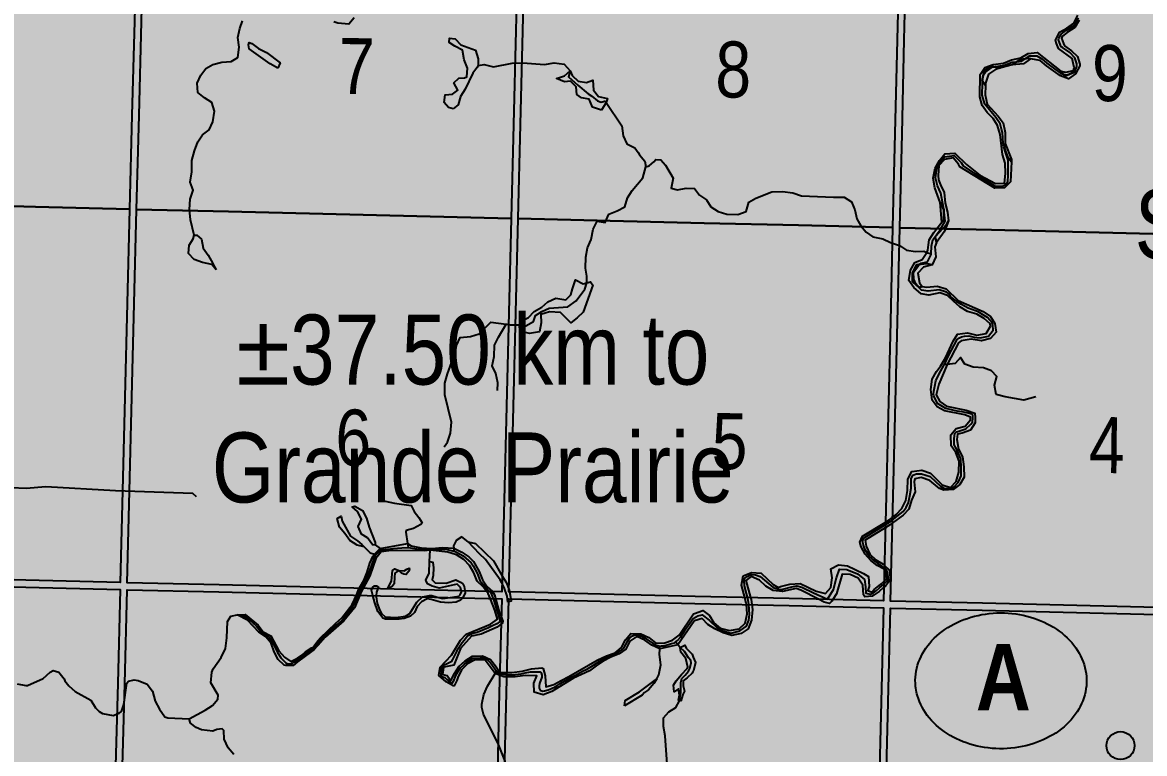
# Model space of a CAD drawing. Extents: x 406396 to 410344, y 6062839 to 6066265.
# Drawn here: x 409036.8 to 409196.6, y 6063909.1 to 6064013.3 of the extents above; entities that cross this region are included whole.
import ezdxf
from ezdxf.enums import TextEntityAlignment as Align

# ---------------------------------------------------------------- set-up
doc = ezdxf.new("R2010")
doc.units = 0
doc.header["$LTSCALE"] = 5
doc.linetypes.add('DASHED2', pattern=[9.525, 6.35, -3.175])
for name, color, linetype in [('Quarters', 8, 'Continuous'), ('RoadSeg', 57, 'DASHED2'), ('ROUTE-MAP-HWY', 2, 'Continuous'), ('T-WATER', 160, 'Continuous')]:
    doc.layers.add(name, color=color, linetype=linetype)
doc.layers.add('ROUTE-MAP-BACKGROUND-H', color=7, linetype='Continuous', true_color=0xf0ebff)
doc.styles.add('120', font='ARIALN.TTF', dxfattribs={"height": 13})
doc.styles.add('80', font='ARIALN.TTF', dxfattribs={"height": 10})
doc.styles.add('BOLD', font='ARIALNB.TTF')

# ---------------------------------------------------------------- blocks, each defined once
blk = doc.blocks.new('AA')
at = {"const_width": 4}
blk.add_lwpolyline([(-1, 0, 1), (1, 0, 1)], format="xyb", close=True, dxfattribs=at)
blk.add_circle((0, 0), 2)
blk = doc.blocks.new('Route_Letters')
h = blk.add_hatch(color=255)
h.dxf.hatch_style = 1
edge = h.paths.add_edge_path()
edge.add_ellipse((-0.12, 0.46), major_axis=(-11.97, 0), ratio=0.789318, start_angle=0, end_angle=360)
at = {"color": 5}
blk.add_open_spline([(-12.34, 0.46), (-12.34, -0.25), (-12.24, -0.97), (-11.72, -2.79), (-11.14, -3.88), (-9.56, -5.81), (-8.54, -6.66), (-6.22, -8.02), (-4.9, -8.54), (-2.12, -9.17), (-0.66, -9.3), (2.22, -9.13), (3.64, -8.84), (6.27, -7.89), (7.48, -7.22), (9.54, -5.6), (10.38, -4.64), (11.6, -2.54), (11.97, -1.4), (12.18, 0.91), (12.02, 2.08), (11.2, 4.3), (10.54, 5.35), (8.8, 7.2), (7.72, 7.99), (5.29, 9.24), (3.93, 9.68), (1.11, 10.18), (-0.35, 10.23), (-3.22, 9.91), (-4.61, 9.55), (-7.16, 8.47), (-8.32, 7.75), (-10.24, 6.02), (-11, 5.02), (-12.05, 2.86), (-12.32, 1.7), (-12.34, 0.52), (-12.34, 0.49), (-12.34, 0.46)], degree=3, knots=[0, 0, 0, 0, 0.219529, 0.219529, 0.575727, 0.575727, 0.931924, 0.931924, 1.288121, 1.288121, 1.644318, 1.644318, 2.000515, 2.000515, 2.356712, 2.356712, 2.712909, 2.712909, 3.069107, 3.069107, 3.425304, 3.425304, 3.781501, 3.781501, 4.137698, 4.137698, 4.493895, 4.493895, 4.850092, 4.850092, 5.20629, 5.20629, 5.562487, 5.562487, 5.918684, 5.918684, 6.274881, 6.274881, 6.283185, 6.283185, 6.283185, 6.283185], dxfattribs=at)
at = {"color": 14, "style": 'BOLD'}
blk.add_attdef('A', text='', height=9.5, dxfattribs=at).set_placement((0.22, 0.98), align=Align.MIDDLE)
blk = doc.blocks.new('*U428')
h = blk.add_hatch(color=255)
edge = h.paths.add_edge_path()
edge.add_line((-44, -20), (44, -20))
edge.add_arc((44, -14), 6, 270, 360)
edge.add_line((50, -14), (50, 12.5))
edge.add_arc((44, 12.5), 6, 0, 90)
edge.add_line((44, 18.5), (-44, 18.5))
edge.add_arc((-44, 12.5), 6, 90, 180)
edge.add_line((-50, 12.5), (-50, -14))
edge.add_arc((-44, -14), 6, 180, 270)
at = {"color": 1, "flags": 128}
blk.add_lwpolyline([(-44, -20, 3, 3, 0), (44, -20, 3, 3, 0.414214), (50, -14, 3, 3, 0), (50, 12.5, 3, 0, 0.414214), (44, 18.5, 0, 0, 0), (-44, 18.5, 0, 0, 0.414214), (-50, 12.5, 0, 0, 0), (-50, -14, 0, 3, 0.414214)], format="xyseb", close=True, dxfattribs=at)
for points in [[(-43.35, 2.6, 0, 7.5, 0), (0, 0, 0, 0, 0)], [(35.32, -3.31, 0, 7.5, 0), (0, 0, 0, 0, 0)]]:
    blk.add_lwpolyline(points, format="xyseb", dxfattribs=at)
at = {"color": 1, "style": '80'}
blk.add_attdef('ENTER_TEXT_001', (-26.85, -4.92), '', height=10, dxfattribs=at)
blk = doc.blocks.new('*U441')
h = blk.add_hatch(color=255)
edge = h.paths.add_edge_path()
edge.add_line((-39, -11.5), (39, -11.5))
edge.add_arc((39, -5.5), 6, 270, 360)
edge.add_line((45, -5.5), (45, 4))
edge.add_arc((39, 4), 6, 0, 90)
edge.add_line((39, 10), (-39, 10))
edge.add_arc((-39, 4), 6, 90, 180)
edge.add_line((-45, 4), (-45, -5.5))
edge.add_arc((-39, -5.5), 6, 180, 270)
at = {"color": 1, "flags": 128}
blk.add_lwpolyline([(-39, -11.5, 3, 3, 0), (39, -11.5, 3, 3, 0.414214), (45, -5.5, 3, 3, 0), (45, 4, 3, 0, 0.414214), (39, 10, 0, 0, 0), (-39, 10, 0, 0, 0.414214), (-45, 4, 0, 0, 0), (-45, -5.5, 0, 3, 0.414214)], format="xyseb", close=True, dxfattribs=at)
for points in [[(-39.79, -69.95, 0, 7.5, 0), (0, 0, 0, 0, 0)], [(-9.49, -3.32, 0, 7.5, 0), (0, 0, 0, 0, 0)]]:
    blk.add_lwpolyline(points, format="xyseb", dxfattribs=at)
at = {"color": 1, "style": '80'}
blk.add_attdef('ENTER_TEXT_001', (-26.85, -4.92), '', height=10, dxfattribs=at)

msp = doc.modelspace()

# ---------------------------------------------------------------- hatches: boundary and pattern name
at = {"layer": 'ROUTE-MAP-BACKGROUND-H'}
h = msp.add_hatch(color=256, dxfattribs=at)
h.dxf.hatch_style = 1
h.paths.add_polyline_path([(410258.66, 6063255.58), (410260.58, 6063368.34), (410268.76, 6064233.9), (408843.43, 6064264.01), (408831.79, 6063292.96), (408823.13, 6062965.95), (408855.63, 6062965.09), (408869, 6062964.74), (410253.21, 6062935.45)])

# ---------------------------------------------------------------- linework, layer by layer
at = {"layer": 'Quarters'}
for points in [[(409052.08, 6063986.64), (409038.67, 6063987), (409025.26, 6063987.36), (409011.85, 6063987.71), (408998.77, 6063988.06), (408999.11, 6064001.44), (408999.45, 6064014.82), (408999.79, 6064028.2), (409000.14, 6064041.58), (409013.21, 6064041.23), (409026.62, 6064040.88), (409040.02, 6064040.52), (409053.43, 6064040.16), (409053.09, 6064026.78), (409052.76, 6064013.4), (409052.42, 6064000.02)], [(409106.41, 6063985.33), (409093, 6063985.66), (409079.58, 6063985.98), (409066.17, 6063986.3), (409053.08, 6063986.61), (409053.42, 6063999.99), (409053.76, 6064013.38), (409054.1, 6064026.76), (409054.43, 6064040.14), (409067.51, 6064039.82), (409080.92, 6064039.5), (409094.33, 6064039.18), (409107.74, 6064038.85), (409107.41, 6064025.47), (409107.08, 6064012.09), (409106.75, 6063998.71)], [(409160.74, 6063984.03), (409147.33, 6063984.35), (409133.91, 6063984.67), (409120.5, 6063984.99), (409107.42, 6063985.31), (409107.75, 6063998.69), (409108.08, 6064012.07), (409108.41, 6064025.45), (409108.75, 6064038.83), (409121.82, 6064038.52), (409135.23, 6064038.19), (409148.64, 6064037.87), (409162.05, 6064037.55), (409161.73, 6064024.17), (409161.4, 6064010.79), (409161.07, 6063997.41)], [(409215.08, 6063982.72), (409201.66, 6063983.04), (409188.24, 6063983.36), (409174.83, 6063983.69), (409161.75, 6063984), (409162.08, 6063997.38), (409162.4, 6064010.76), (409162.73, 6064024.14), (409163.06, 6064037.52), (409176.13, 6064037.21), (409189.54, 6064036.89), (409202.95, 6064036.56), (409216.36, 6064036.24), (409216.04, 6064022.86), (409215.72, 6064009.48), (409215.4, 6063996.1)], [(409052.08, 6063986.64), (409051.74, 6063973.26), (409051.41, 6063959.88), (409051.07, 6063946.5), (409050.74, 6063933.45), (409037.32, 6063933.81), (409023.91, 6063934.17), (409010.49, 6063934.53), (408997.41, 6063934.88), (408997.74, 6063947.92), (408998.09, 6063961.3), (408998.43, 6063974.68), (408998.77, 6063988.06), (409011.85, 6063987.71), (409025.26, 6063987.36), (409038.67, 6063987)], [(409106.41, 6063985.33), (409106.08, 6063971.95), (409105.75, 6063958.57), (409105.42, 6063945.19), (409105.09, 6063932.15), (409091.67, 6063932.47), (409078.25, 6063932.79), (409064.83, 6063933.11), (409051.74, 6063933.43), (409052.07, 6063946.47), (409052.41, 6063959.85), (409052.75, 6063973.23), (409053.08, 6063986.61), (409066.17, 6063986.3), (409079.58, 6063985.98), (409093, 6063985.66)], [(409160.74, 6063984.03), (409160.42, 6063970.65), (409160.09, 6063957.26), (409159.76, 6063943.88), (409159.44, 6063930.84), (409146.02, 6063931.16), (409132.6, 6063931.48), (409119.18, 6063931.81), (409106.1, 6063932.12), (409106.42, 6063945.17), (409106.75, 6063958.55), (409107.08, 6063971.93), (409107.42, 6063985.31), (409120.5, 6063984.99), (409133.91, 6063984.67), (409147.33, 6063984.35)], [(409215.08, 6063982.72), (409214.75, 6063969.34), (409214.43, 6063955.96), (409214.11, 6063942.58), (409213.8, 6063929.53), (409200.37, 6063929.85), (409186.95, 6063930.18), (409173.53, 6063930.5), (409160.45, 6063930.81), (409160.77, 6063943.86), (409161.09, 6063957.24), (409161.42, 6063970.62), (409161.75, 6063984), (409174.83, 6063983.69), (409188.24, 6063983.36), (409201.66, 6063983.04)], [(409049.37, 6063878.93), (409035.95, 6063879.29), (409022.53, 6063879.65), (409009.1, 6063880), (408996.02, 6063880.36), (408996.36, 6063893.74), (408996.7, 6063907.12), (408997.04, 6063920.5), (408997.38, 6063933.88), (409010.47, 6063933.53), (409023.88, 6063933.17), (409037.3, 6063932.81), (409050.72, 6063932.45), (409050.38, 6063919.07), (409050.04, 6063905.69), (409049.7, 6063892.31)], [(409103.74, 6063877.62), (409090.31, 6063877.94), (409076.89, 6063878.27), (409063.46, 6063878.59), (409050.37, 6063878.9), (409050.71, 6063892.28), (409051.04, 6063905.66), (409051.38, 6063919.04), (409051.72, 6063932.42), (409064.8, 6063932.11), (409078.23, 6063931.79), (409091.65, 6063931.46), (409105.07, 6063931.14), (409104.73, 6063917.76), (409104.4, 6063904.38), (409104.07, 6063891)], [(409158.11, 6063876.31), (409144.69, 6063876.64), (409131.26, 6063876.96), (409117.83, 6063877.28), (409104.74, 6063877.6), (409105.07, 6063890.98), (409105.41, 6063904.36), (409105.74, 6063917.74), (409106.07, 6063931.12), (409119.16, 6063930.8), (409132.58, 6063930.48), (409146, 6063930.16), (409159.42, 6063929.83), (409159.09, 6063916.45), (409158.76, 6063903.07), (409158.44, 6063889.69)], [(409212.48, 6063875), (409199.06, 6063875.33), (409185.63, 6063875.65), (409172.21, 6063875.97), (409159.11, 6063876.29), (409159.44, 6063889.67), (409159.77, 6063903.05), (409160.1, 6063916.43), (409160.42, 6063929.81), (409173.51, 6063929.5), (409186.93, 6063929.17), (409200.35, 6063928.85), (409213.77, 6063928.53), (409213.45, 6063915.15), (409213.13, 6063901.77), (409212.8, 6063888.39)]]:
    msp.add_lwpolyline(points, close=True, dxfattribs=at)
at = {"layer": 'RoadSeg'}
msp.add_lwpolyline([(409061.6, 6063945.67), (409061.07, 6063946.13), (409050.05, 6063946.5), (409040.17, 6063947.1), (409037.34, 6063946.83), (409006.05, 6063948.49), (409003.16, 6063948.59)], dxfattribs=at)
at = {"layer": 'ROUTE-MAP-HWY', "const_width": 2, "flags": 128}
for points in [[(409151.16, 6063974.71), (409150.68, 6063975.1), (409149.55, 6063976.04), (409148.55, 6063976.91), (409147.49, 6063977.91), (409146.51, 6063978.85), (409145.55, 6063979.83), (409144.64, 6063980.79), (409143.73, 6063981.81), (409142.83, 6063982.84), (409057.85, 6064081.06)], [(409197.79, 6063931), (409197.19, 6063935.55), (409197.02, 6063936.7), (409196.8, 6063937.84), (409196.54, 6063939.01), (409196.22, 6063940.24), (409195.86, 6063941.36), (409195.42, 6063942.6), (409194.96, 6063943.72), (409194.47, 6063944.84), (409193.92, 6063945.92), (409193.12, 6063947.34), (409192.39, 6063948.5), (409191.58, 6063949.69), (409190.71, 6063950.78), (409189.92, 6063951.71), (409188.83, 6063952.91), (409187.76, 6063953.94), (409186.61, 6063954.95), (409186, 6063955.44), (409184.77, 6063956.35), (409183.32, 6063957.31), (409182.12, 6063958.04), (409180.88, 6063958.7), (409168.64, 6063964.69), (409168.52, 6063964.73), (409161.12, 6063968.36), (409159.74, 6063969.08), (409158.32, 6063969.86), (409157.08, 6063970.59), (409155.78, 6063971.4), (409154.41, 6063972.31), (409153.12, 6063973.22), (409151.85, 6063974.17), (409150.68, 6063975.1), (409149.55, 6063976.04), (409148.55, 6063976.91), (409147.49, 6063977.91), (409146.51, 6063978.85), (409145.55, 6063979.83), (409144.64, 6063980.79), (409143.73, 6063981.81), (409142.83, 6063982.84), (409130.96, 6063996.55)]]:
    msp.add_lwpolyline(points, dxfattribs=at)
at = {"layer": 'T-WATER'}
for p, q in [((409168.05, 6063986.44), (409168.01, 6063986.67)), ((409165.62, 6063980.47), (409166.23, 6063980.28)), ((409168.49, 6063964.53), (409168.11, 6063964.5)), ((409087.04, 6063938.81), (409087.74, 6063938.3)), ((409091.67, 6063939), (409091.75, 6063938.43)), ((409086.96, 6063937.51), (409087.21, 6063937.44)), ((409087.74, 6063938.3), (409088.03, 6063938.09)), ((409094.77, 6063936.43), (409094.9, 6063938.05)), ((409094.9, 6063938.05), (409094.91, 6063938.17)), ((409098.23, 6063938.35), (409098.26, 6063937.93)), ((409127.57, 6063924.03), (409127.57, 6063924.41)), ((409130.15, 6063924.59), (409129.84, 6063925)), ((409130.46, 6063924.2), (409130.15, 6063924.59)), ((409104.12, 6063920.48), (409104.32, 6063920.83))]:
    msp.add_line(p, q, dxfattribs=at)
for points in [[(409187.31, 6064013.58), (409186.68, 6064012.52), (409185.62, 6064011.85), (409184.89, 6064011.25), (409184.78, 6064010.99), (409185.08, 6064010.24), (409185.22, 6064009.9), (409186.22, 6064009.21), (409187.07, 6064008.38), (409187.41, 6064007.32), (409187.39, 6064007.05), (409186.79, 6064005.93), (409185.8, 6064005.24), (409184.66, 6064005.67), (409182.67, 6064007.09), (409181.74, 6064007.84), (409180.36, 6064008.07), (409180.03, 6064008.14), (409178.83, 6064007.94), (409177.77, 6064007.21), (409176.16, 6064006.77), (409174.78, 6064006.99), (409173.76, 6064006.36), (409173.48, 6064004.98), (409173.95, 6064004.28), (409173.9, 6064002.95), (409174.21, 6064001.63), (409175.79, 6063999.9), (409176.5, 6063998.94), (409176.75, 6063997.58), (409176.78, 6063996.01), (409176.69, 6063995.33), (409177.11, 6063994.12), (409177.68, 6063993.41), (409177.51, 6063990.53), (409176.65, 6063989.67), (409175.31, 6063989.64), (409170.3, 6063992.68), (409170.14, 6063993.08), (409169.36, 6063993.96), (409168.14, 6063993.74), (409167.34, 6063992.85), (409167.22, 6063991.45), (409167.26, 6063990.84), (409167.54, 6063990.1), (409168.1, 6063989.01), (409168.21, 6063987.52), (409168.54, 6063986.23), (409168.69, 6063985), (409168.43, 6063984.47), (409167.88, 6063983.88), (409166.81, 6063982.72), (409167.01, 6063981.92), (409166.77, 6063981.28), (409166.89, 6063979.86), (409166.37, 6063978.73), (409165.53, 6063978.89), (409164.15, 6063978.7), (409163.57, 6063977.58), (409163.56, 6063976.28), (409164.45, 6063975.5), (409164.94, 6063975.62), (409165.63, 6063975.56), (409167.09, 6063975.7), (409168.38, 6063975.3), (409170.08, 6063973.66), (409173.62, 6063972.05), (409174.66, 6063971.37), (409175.29, 6063970.36), (409175.47, 6063969.11), (409174.67, 6063968.23), (409173.38, 6063967.9), (409171.93, 6063968.12), (409170.5, 6063967.87), (409170.13, 6063967.59), (409168.49, 6063964.53), (409167.31, 6063961.7), (409166.94, 6063960.18), (409167.44, 6063959.25), (409168.43, 6063958.56), (409171.22, 6063957.99), (409172.46, 6063957.57), (409172.48, 6063956.99), (409172.51, 6063956.19), (409171.85, 6063955.18), (409170.66, 6063954.74), (409169.98, 6063954.59), (409169.89, 6063953.85), (409170.14, 6063952.45), (409170.68, 6063951.34), (409170.9, 6063949.93), (409170.93, 6063948.46), (409170.3, 6063947.42), (409169.38, 6063946.69), (409168.02, 6063946.62), (409167.43, 6063946.87), (409166.03, 6063947.97), (409164.81, 6063948.43), (409163.92, 6063948.22), (409163.82, 6063947.8), (409163.95, 6063946.37), (409163.44, 6063945.19), (409163.04, 6063943.91), (409162.26, 6063943.03), (409160.68, 6063941.91), (409160.31, 6063941.64), (409159.66, 6063941.24), (409156.82, 6063939.48), (409156.96, 6063938.63), (409157.49, 6063937.51), (409158.35, 6063936.71), (409159.38, 6063936.06), (409159.53, 6063935.92), (409160.24, 6063935.26), (409160.44, 6063933.9), (409159.71, 6063932.96), (409159.45, 6063932.74), (409158.82, 6063932.19), (409157.83, 6063931.51), (409156.78, 6063931.44), (409156.58, 6063931.72), (409156.48, 6063933.07), (409155.82, 6063934.06), (409154.67, 6063934.58), (409153.53, 6063934.66), (409152.75, 6063931.85), (409152.24, 6063931.04), (409152.1, 6063930.81), (409151.75, 6063930.47), (409150.97, 6063930.67), (409150.17, 6063931.08), (409147.68, 6063932.39), (409147.02, 6063932.62), (409145.07, 6063932.17), (409143.74, 6063932.34), (409142.67, 6063932.96), (409141.8, 6063933.77), (409140.59, 6063934.33), (409139.84, 6063933.74), (409140.52, 6063931.32), (409140.6, 6063931.05), (409140.69, 6063930.31), (409140.77, 6063929.59), (409140.63, 6063928.07), (409140.15, 6063926.88), (409139.19, 6063926.19), (409137.84, 6063925.9), (409136.59, 6063926.31), (409135.43, 6063926.84), (409134.4, 6063927.48), (409133.62, 6063928.35), (409132.52, 6063928.01), (409132.48, 6063927.95), (409130.15, 6063924.59), (409127.57, 6063924.03), (409126.44, 6063924.51), (409125.45, 6063925.22), (409124.31, 6063925.75), (409123.3, 6063925.11), (409122.76, 6063923.98), (409121.79, 6063923.29), (409120.62, 6063922.81), (409119.52, 6063922.24), (409118.5, 6063921.6), (409117.56, 6063920.87), (409115.27, 6063919.84), (409112.21, 6063917.91), (409110.98, 6063917.47), (409109.7, 6063917.84), (409109.66, 6063919.13), (409110.08, 6063920.16), (409108.39, 6063920.23), (409106.98, 6063920), (409105.76, 6063920.03), (409105.35, 6063920.04), (409104.76, 6063920.26), (409104.12, 6063920.48), (409102.72, 6063922.41), (409101.3, 6063922.42), (409100.2, 6063921.85), (409099.36, 6063921.03), (409098.8, 6063919.93), (409098.67, 6063919.49), (409098.28, 6063918.76), (409098.18, 6063918.75), (409097.18, 6063919.31), (409096.13, 6063920.2), (409096.31, 6063921.42), (409097.93, 6063923.13), (409099.19, 6063925.22), (409100.01, 6063926.08), (409103.49, 6063927.54), (409104.46, 6063928.22), (409104.08, 6063929.52), (409103.43, 6063931.21), (409103.16, 6063931.9), (409102.91, 6063932.22), (409102.44, 6063932.85), (409101.57, 6063933.66), (409101.09, 6063934.83), (409100.5, 6063935.9), (409099.67, 6063936.73), (409098.65, 6063937.38), (409097.4, 6063937.8), (409094.9, 6063938.05), (409094.09, 6063937.95), (409089.36, 6063938), (409087.9, 6063937.81), (409087.16, 6063936.87), (409086.28, 6063934.39), (409085.33, 6063932.64), (409085.1, 6063932.21), (409084.86, 6063931.65), (409084.11, 6063929.84), (409082.58, 6063928.02), (409079.93, 6063925.65), (409079.2, 6063924.85), (409078.96, 6063924.59), (409078.72, 6063924.32), (409078.34, 6063923.91), (409077.99, 6063923.64), (409075.98, 6063922.14), (409075.39, 6063921.64), (409074.33, 6063921.62), (409074.09, 6063921.69), (409073.22, 6063922.47), (409072.68, 6063923.59), (409072.23, 6063924.81), (409071.48, 6063925.73), (409070.46, 6063926.38), (409068.86, 6063928.11), (409067.39, 6063928.87), (409068.55, 6063928.88), (409070.4, 6063927.4), (409071.09, 6063926.43), (409072.21, 6063925.88), (409073.35, 6063923.71), (409074.16, 6063922.84), (409075.06, 6063922.19), (409076, 6063922.68), (409076.62, 6063923.13), (409077.14, 6063923.56), (409078, 6063924.13), (409078.15, 6063924.22), (409078.88, 6063925.16), (409078.98, 6063925.25), (409079.24, 6063925.51), (409081.43, 6063927.67), (409082.32, 6063928.44), (409083.79, 6063930.32), (409084.37, 6063931.66), (409084.79, 6063932.66), (409084.8, 6063932.69), (409085.42, 6063933.76), (409085.93, 6063934.91), (409086.3, 6063936.21), (409086.73, 6063937.18), (409086.96, 6063937.51), (409087.74, 6063938.3), (409091.67, 6063939), (409092.17, 6063938.69), (409093.58, 6063938.42), (409095.14, 6063938.3), (409096.64, 6063938.43), (409098.23, 6063938.35), (409099.37, 6063937.79), (409100.4, 6063937.14), (409101.06, 6063936.46), (409101.88, 6063935.03), (409102.32, 6063933.84), (409102.99, 6063932.84), (409103.75, 6063932.2), (409103.78, 6063932.18), (409104.05, 6063931.72), (409104.19, 6063931.19), (409104.75, 6063929.11), (409104.97, 6063928.59), (409105.24, 6063927.94), (409105.17, 6063927.68), (409104.94, 6063927.51), (409104.4, 6063927.1), (409102.13, 6063926.1), (409100.76, 6063925.82), (409099.22, 6063924.04), (409098.24, 6063921.67), (409096.85, 6063921.42), (409096.77, 6063921.33), (409096.63, 6063920.33), (409097.31, 6063920.19), (409097.72, 6063919.57), (409097.83, 6063919.5), (409098.34, 6063920.5), (409098.99, 6063921.52), (409099.87, 6063922.31), (409100.89, 6063922.95), (409102.33, 6063923.03), (409103.45, 6063922.48), (409104.2, 6063921.57), (409104.77, 6063920.72), (409104.84, 6063920.62), (409105.78, 6063920.64), (409106.5, 6063920.65), (409107.98, 6063920.84), (409109.31, 6063921.16), (409110.76, 6063921.3), (409110.96, 6063921.21), (409111.26, 6063920.14), (409111.35, 6063918.61), (409112.47, 6063918.91), (409113.52, 6063919.52), (409114.64, 6063920.05), (409118.67, 6063922.39), (409119.99, 6063923.02), (409121.21, 6063923.45), (409122.14, 6063924.18), (409122.7, 6063925.3), (409123.47, 6063926.2), (409124.89, 6063926.16), (409126.02, 6063925.61), (409126.95, 6063924.87), (409128.16, 6063924.82), (409129.41, 6063925.23), (409130.36, 6063925.97), (409132.36, 6063928.98), (409132.51, 6063929.04), (409133.72, 6063929.49), (409134.67, 6063928.76), (409135.28, 6063927.72), (409136.19, 6063926.97), (409137.52, 6063926.63), (409138.87, 6063926.86), (409139.73, 6063927.65), (409140.04, 6063929), (409139.91, 6063930.33), (409139.9, 6063930.48), (409139.67, 6063931.34), (409139.22, 6063933.07), (409139.45, 6063934.41), (409140.62, 6063934.89), (409142.02, 6063934.79), (409143.73, 6063933.16), (409144.44, 6063932.74), (409144.78, 6063932.91), (409146.11, 6063933.23), (409147.58, 6063933.32), (409149.86, 6063932.24), (409151.16, 6063931.87), (409151.95, 6063932.75), (409152.11, 6063934.14), (409151.96, 6063935.4), (409153.02, 6063935.99), (409154.31, 6063935.82), (409156.59, 6063934.76), (409157.29, 6063934.3), (409157.39, 6063932.91), (409157.22, 6063932.32), (409157.76, 6063932.09), (409158.13, 6063932.48), (409159.05, 6063933.21), (409159.48, 6063933.62), (409159.9, 6063934.02), (409159.64, 6063935.28), (409159.52, 6063935.35), (409158.54, 6063935.87), (409157.63, 6063936.61), (409156.85, 6063937.49), (409156.25, 6063938.53), (409156.08, 6063939.21), (409156.47, 6063940.06), (409159.68, 6063942.03), (409160.32, 6063942.42), (409160.7, 6063942.73), (409161.24, 6063943.17), (409162.07, 6063944.02), (409162.63, 6063945.14), (409162.88, 6063946.57), (409162.91, 6063948.17), (409163.46, 6063949.28), (409164.9, 6063949.47), (409166.15, 6063949.05), (409167.78, 6063947.36), (409169, 6063947.01), (409169.81, 6063947.87), (409170.17, 6063949.19), (409170.2, 6063950.76), (409169.75, 6063951.96), (409169.06, 6063952.93), (409169.02, 6063954.48), (409169.77, 6063955.39), (409171.05, 6063955.75), (409171.83, 6063956.64), (409171.85, 6063957), (409171.01, 6063957.36), (409168.14, 6063957.9), (409167.07, 6063958.51), (409166.35, 6063959.45), (409166.2, 6063960.94), (409166.39, 6063962.41), (409166.98, 6063963.5), (409167.56, 6063964.28), (409168.29, 6063965.47), (409169.35, 6063967.83), (409170, 6063968.86), (409171.4, 6063969.02), (409172.74, 6063968.69), (409174.08, 6063968.95), (409174.67, 6063970), (409174.61, 6063970.33), (409173.78, 6063971.06), (409172.71, 6063971.68), (409171.38, 6063972.09), (409170.31, 6063972.74), (409169.39, 6063973.52), (409168.56, 6063974.36), (409167.44, 6063974.72), (409165.9, 6063974.38), (409164.8, 6063974.61), (409163.74, 6063975.51), (409163.07, 6063976.5), (409163.28, 6063977.98), (409163.92, 6063979.04), (409164.93, 6063979.46), (409165.62, 6063980.47), (409165.75, 6063980.8), (409165.84, 6063981.59), (409165.93, 6063982.28), (409166.59, 6063983.33), (409167.03, 6063983.9), (409167.74, 6063984.81), (409168.04, 6063985.19), (409168.05, 6063986.6), (409167.5, 6063987.62), (409166.75, 6063989.69), (409166.5, 6063991.06), (409166.78, 6063992.51), (409167.41, 6063993.56), (409168.17, 6063994.51), (409169.58, 6063994.64), (409171.26, 6063992.99), (409173.17, 6063991.51), (409175.37, 6063990.31), (409176.69, 6063990.37), (409176.81, 6063991.73), (409176.77, 6063993.18), (409176.39, 6063994.44), (409176.07, 6063997.31), (409175.69, 6063998.58), (409175.04, 6063999.59), (409174.19, 6064000.44), (409173.51, 6064001.41), (409173.16, 6064002.67), (409173.19, 6064005.85), (409173.88, 6064006.84), (409175.07, 6064007.28), (409176.52, 6064007.43), (409177.67, 6064007.91), (409178.98, 6064008.23), (409180.06, 6064008.82), (409181.32, 6064008.97), (409184.7, 6064006.32), (409185.24, 6064005.6), (409186.28, 6064006.05), (409186.49, 6064006.39), (409186.61, 6064006.81), (409186.32, 6064008.1), (409184.35, 6064009.53), (409184.08, 6064010.26), (409183.92, 6064010.73), (409184.49, 6064011.86), (409185.55, 6064012.46), (409186.53, 6064013.16), (409187.11, 6064014.28)], [(409084.08, 6064013.89), (409083.3, 6064012.99), (409081.74, 6064013.17), (409081.18, 6064013.35)], [(409186.01, 6064005.93), (409186.64, 6064006.15), (409186.98, 6064006.97), (409186.98, 6064007.36), (409186.7, 6064008.23), (409185.99, 6064008.96), (409184.91, 6064009.67), (409184.73, 6064009.77), (409184.49, 6064010.41), (409184.38, 6064010.76), (409184.39, 6064011.01), (409184.62, 6064011.36), (409184.74, 6064011.57), (409185.42, 6064012.09), (409186.63, 6064012.88), (409187.2, 6064013.89)], [(409061.27, 6063982.93), (409060.75, 6063985.13), (409060.6, 6063986.6), (409060.71, 6063988.07), (409061.12, 6063989.38), (409060.7, 6063990.5), (409060.94, 6063991.96), (409060.96, 6063993.57), (409061.3, 6063994.98), (409061.78, 6063996.23), (409062.46, 6063997.24), (409063.42, 6063997.96), (409063.95, 6063999.11), (409064.19, 6064000.61), (409063.79, 6064001.85), (409062.73, 6064002.5), (409061.79, 6064003.26), (409061.68, 6064004.59), (409062.21, 6064005.73), (409062.94, 6064006.68), (409063.92, 6064007.28), (409065.19, 6064007.57), (409066.55, 6064007.68), (409067.48, 6064008.28), (409067.67, 6064009.73), (409067.47, 6064011.09), (409067.77, 6064012.4), (409068.18, 6064013.48)], [(409101.7, 6064007.1), (409102.57, 6064007.26), (409103.91, 6064006.92), (409106.58, 6064007.43), (409108.09, 6064007.51), (409111.17, 6064007.26), (409112.55, 6064007.52), (409113.97, 6064007.31), (409114.81, 6064006.36)], [(409175.12, 6064006.94), (409176.62, 6064007.18), (409177.76, 6064007.58), (409178.43, 6064007.66)], [(409178.43, 6064007.66), (409179.14, 6064007.75), (409179.63, 6064008.07)], [(409179.63, 6064008.07), (409180.24, 6064008.48), (409181.27, 6064008.48), (409181.99, 6064008.09), (409182.72, 6064007.47), (409184.71, 6064005.98), (409185.02, 6064005.9)], [(409114.81, 6064006.36), (409114.58, 6064005.52), (409115.89, 6064004.33), (409117.4, 6064003.07), (409117.9, 6064002.76), (409118.69, 6064002.07), (409119.25, 6064001.91), (409119.69, 6064002.04), (409119.94, 6064001.85)], [(409173.56, 6064004.85), (409173.6, 6064005.17), (409173.64, 6064005.76), (409173.96, 6064006.17), (409174.21, 6064006.38), (409174.99, 6064006.92), (409175.12, 6064006.94)], [(409185.02, 6064005.9), (409185.52, 6064005.77), (409186.01, 6064005.93)], [(409168.01, 6063986.67), (409167.84, 6063987.65), (409167.59, 6063988.94), (409167.13, 6063989.96), (409166.88, 6063990.91), (409166.85, 6063991.12), (409167.05, 6063992.47), (409167.2, 6063992.93), (409167.44, 6063993.26), (409168.02, 6063993.98), (409168.18, 6063994.12), (409169.49, 6063994.29), (409170.49, 6063993.29), (409170.79, 6063992.8), (409172.68, 6063991.55), (409173.97, 6063990.77), (409175.22, 6063990.03), (409175.41, 6063989.94), (409176.48, 6063989.99), (409176.72, 6063990.05), (409177.13, 6063990.59), (409177.19, 6063991.47), (409177.19, 6063992.42), (409177.18, 6063993.24), (409177.17, 6063993.61), (409176.86, 6063994.61), (409176.59, 6063995.55), (409176.49, 6063996.01), (409176.39, 6063997.56), (409176.25, 6063998.06), (409176.06, 6063998.79), (409175.45, 6063999.7), (409173.85, 6064001.6), (409173.49, 6064002.91), (409173.53, 6064004.6), (409173.56, 6064004.85)], [(409119.94, 6064001.85), (409122.18, 6063998.5), (409122.38, 6063997.09), (409122.89, 6063995.97), (409124.01, 6063995.4), (409124.51, 6063994.71), (409124.68, 6063994.38), (409125.44, 6063993.49), (409125.59, 6063992.66)], [(409125.59, 6063992.66), (409126.09, 6063992.81), (409126.74, 6063993.38), (409127.01, 6063993.71), (409127.74, 6063993.67), (409128.38, 6063992.92), (409129.49, 6063991.05), (409129.22, 6063989.63), (409130.11, 6063989.4), (409131.36, 6063989.63), (409132.51, 6063989.59), (409133.24, 6063988.64), (409134.24, 6063987.97), (409134.87, 6063986.98), (409135.89, 6063986.32), (409137.15, 6063985.93), (409138.69, 6063985.88), (409139.86, 6063986.33), (409140.24, 6063987.65), (409141.26, 6063988.24), (409143.55, 6063989.11), (409145.04, 6063989.16), (409146.53, 6063988.99), (409147.75, 6063988.56), (409152.31, 6063988.38), (409153.83, 6063988.34), (409154.87, 6063987.68), (409155.35, 6063986.55), (409155.64, 6063985.29), (409156.22, 6063984.27), (409156.96, 6063983.35), (409157.92, 6063982.71), (409159.33, 6063982.44), (409160.45, 6063981.92), (409161.71, 6063981.49), (409162.73, 6063980.81), (409164, 6063980.64), (409165.18, 6063980.65), (409165.62, 6063980.47)], [(409117.18, 6063976.15), (409117.18, 6063977.1), (409116.98, 6063978.24), (409117.06, 6063979.82), (409117.28, 6063981.16), (409117.82, 6063982.33), (409118.08, 6063983.79), (409118.64, 6063984.94), (409119.81, 6063984.74), (409120.34, 6063985.94), (409121.51, 6063986.39), (409122.58, 6063986.96), (409122.99, 6063988.28), (409123.66, 6063989.3), (409125.17, 6063991.12), (409125.59, 6063992.66)], [(409166.23, 6063980.28), (409166.28, 6063981.37), (409166.46, 6063982.28), (409167.53, 6063983.69), (409168.22, 6063984.93), (409168.09, 6063986.22), (409168.05, 6063986.44)], [(409164.48, 6063975.51), (409164.05, 6063976), (409163.75, 6063976.69), (409163.7, 6063977.67), (409164.45, 6063978.69), (409164.53, 6063978.75)], [(409164.53, 6063978.75), (409164.78, 6063978.96), (409165.71, 6063979.13), (409166.22, 6063980.19)], [(409166.22, 6063980.19), (409166.23, 6063980.2), (409166.23, 6063980.28)], [(409107.62, 6063970.15), (409108.51, 6063970.02), (409109.58, 6063970.64), (409109.89, 6063971.52), (409110.77, 6063972.09), (409111.84, 6063972.53), (409114.48, 6063972.72), (409115.67, 6063973.59), (409116.93, 6063975.23), (409117.18, 6063976.15)], [(409168.11, 6063964.5), (409168.76, 6063965.83), (409169.5, 6063967.29), (409169.93, 6063968.07), (409170.25, 6063968.31), (409170.54, 6063968.47), (409170.98, 6063968.55), (409171.61, 6063968.59), (409172.34, 6063968.41), (409172.75, 6063968.36), (409173.21, 6063968.32), (409174.38, 6063968.57), (409175.04, 6063969.42), (409175.01, 6063970.12), (409174.91, 6063970.45), (409174.27, 6063971.21), (409173.78, 6063971.51), (409172.94, 6063972.02), (409172.54, 6063972.17), (409171.5, 6063972.53), (409170.43, 6063973.12), (409170.08, 6063973.34), (409169.23, 6063974.04), (409168.99, 6063974.23), (409168.7, 6063974.63), (409168.4, 6063974.84), (409167.39, 6063975.18), (409165.8, 6063974.95), (409164.84, 6063975.1), (409164.48, 6063975.51)], [(409096.89, 6063952.79), (409097.36, 6063953.46), (409097.77, 6063954.73), (409097.9, 6063956.29), (409096.96, 6063960.22), (409096.99, 6063961.88), (409097.37, 6063963.17), (409098.43, 6063966.17), (409098.61, 6063967.23), (409099.17, 6063968.36), (409100.61, 6063968.52), (409101.85, 6063968.91), (409103.54, 6063970.55), (409105.7, 6063970.27)], [(409104.49, 6063960.82), (409104.5, 6063961.89), (409104.22, 6063963.24), (409103.69, 6063964.34), (409104, 6063965.67), (409104.06, 6063967.29), (409104.61, 6063968.42), (409105.7, 6063970.27)], [(409105.7, 6063970.27), (409105.81, 6063970.25), (409106.28, 6063970.19), (409106.53, 6063970.16), (409107.62, 6063970.15)], [(409129.84, 6063925), (409130.12, 6063925.21), (409130.55, 6063925.68), (409131.4, 6063927), (409132.34, 6063928.35), (409132.99, 6063928.7), (409133.63, 6063928.84), (409134.62, 6063928.09), (409135.78, 6063926.93), (409136.15, 6063926.73), (409137.68, 6063926.26), (409138.99, 6063926.56), (409139.92, 6063927.24), (409140.27, 6063928.11), (409140.38, 6063928.9), (409140.31, 6063929.63), (409140.27, 6063930.31), (409140.12, 6063931.24), (409139.95, 6063931.87), (409139.65, 6063932.98), (409139.6, 6063933.68), (409139.6, 6063933.86), (409139.67, 6063934.09), (409140.03, 6063934.33), (409140.46, 6063934.56), (409140.62, 6063934.59), (409141.21, 6063934.54), (409141.88, 6063934.32), (409143.75, 6063932.73), (409144.49, 6063932.49), (409144.89, 6063932.47), (409146.37, 6063932.85), (409147.09, 6063932.97), (409147.82, 6063932.8), (409149.45, 6063932), (409151.46, 6063931.09), (409152.33, 6063932.48), (409152.75, 6063934.11), (409153.16, 6063935.37), (409154.2, 6063935.3), (409155.76, 6063934.68), (409156.73, 6063933.9), (409156.89, 6063932.84), (409156.94, 6063931.93), (409157.53, 6063931.81), (409157.97, 6063931.92), (409158.46, 6063932.34), (409158.88, 6063932.7), (409159.51, 6063933.24), (409159.85, 6063933.58), (409160.13, 6063933.98), (409160.01, 6063934.79), (409159.88, 6063935.32), (409158.15, 6063936.57), (409157.39, 6063937.2), (409156.76, 6063938.19), (409156.52, 6063938.94), (409156.47, 6063939.38), (409156.7, 6063939.81), (409160.43, 6063942.16), (409162.26, 6063943.58), (409162.69, 6063944.15), (409163.01, 6063944.88), (409163.21, 6063945.83), (409163.39, 6063946.91), (409163.36, 6063948.24), (409163.64, 6063948.74), (409164.13, 6063948.94), (409164.87, 6063948.94), (409166.08, 6063948.56), (409167.55, 6063947.19), (409168.04, 6063946.91), (409168.55, 6063946.84), (409169.12, 6063946.8), (409169.51, 6063947.1), (409170.09, 6063947.73), (409170.32, 6063948.25), (409170.49, 6063948.68), (409170.52, 6063949.83), (409170.45, 6063951.1), (409170.27, 6063951.52), (409169.86, 6063952.4), (409169.52, 6063953.08), (409169.49, 6063953.98), (409169.61, 6063954.67), (409169.72, 6063954.82), (409169.9, 6063954.91), (409171.15, 6063955.37), (409171.88, 6063956), (409172.11, 6063956.31), (409172.18, 6063956.89), (409172.16, 6063957.29), (409171.98, 6063957.5), (409171.83, 6063957.51), (409171.31, 6063957.62), (409171.06, 6063957.67), (409170.64, 6063957.76), (409169.93, 6063957.88), (409168.31, 6063958.23), (409167.14, 6063958.95), (409166.6, 6063960.07), (409166.58, 6063960.31), (409166.6, 6063960.74), (409166.73, 6063961.45), (409166.88, 6063962.2), (409167.37, 6063963.19), (409168.1, 6063964.49), (409168.11, 6063964.5)], [(409181.13, 6063959.91), (409179.4, 6063959.45), (409176.75, 6063959.92), (409175.49, 6063960.23), (409175.23, 6063961.57), (409175.57, 6063962.82), (409174.84, 6063963.62), (409173.67, 6063964.05), (409172.19, 6063964.14), (409171.04, 6063964.57), (409170.42, 6063965.53), (409169.65, 6063964.65), (409168.49, 6063964.53)], [(409087.8, 6063945.2), (409089.78, 6063944.78), (409092.19, 6063944.44), (409092.6, 6063943.57), (409093.29, 6063942.71), (409093.74, 6063941.94), (409093.55, 6063941.72), (409092.51, 6063941.15), (409091.46, 6063940.89), (409091.43, 6063940.65), (409091.67, 6063939)], [(409100.28, 6063939.25), (409099.4, 6063939.95), (409098.57, 6063939.46), (409098.22, 6063938.68), (409098.23, 6063938.35)], [(409085.11, 6063932.7), (409085.54, 6063933.49), (409086.03, 6063934.44), (409086.3, 6063935.11), (409086.95, 6063937.02), (409087.14, 6063937.37), (409087.21, 6063937.44)], [(409085.5, 6063938.55), (409086.32, 6063937.68), (409086.96, 6063937.51)], [(409087.21, 6063937.44), (409087.8, 6063938.04), (409088.03, 6063938.09)], [(409088.03, 6063938.09), (409088.46, 6063938.17), (409089.62, 6063938.28), (409090.86, 6063938.42), (409091.69, 6063938.44), (409091.75, 6063938.43)], [(409091.75, 6063938.43), (409093.3, 6063938.2), (409093.73, 6063938.14), (409094.31, 6063938.17), (409094.85, 6063938.17), (409094.91, 6063938.17)], [(409094.91, 6063938.17), (409095.6, 6063938.17), (409096.68, 6063938.2), (409097.3, 6063938.16), (409098.26, 6063937.93)], [(409098.26, 6063937.93), (409098.46, 6063937.89), (409099.24, 6063937.47), (409099.6, 6063937.26), (409100.7, 6063936.26), (409101, 6063935.83), (409101.6, 6063934.7), (409101.96, 6063933.75), (409102.2, 6063933.45), (409103.16, 6063932.35), (409103.5, 6063931.99), (409103.97, 6063930.89), (409104.39, 6063929.49), (409104.79, 6063928.14), (409104.82, 6063927.97), (409104.74, 6063927.86), (409104.36, 6063927.59), (409103.75, 6063927.3), (409103.19, 6063926.98), (409101.57, 6063926.35), (409100.96, 6063926.17), (409100.2, 6063925.83), (409099.7, 6063925.21), (409099.46, 6063924.85), (409098.66, 6063923.71), (409098.07, 6063922.5), (409097.89, 6063922.16), (409097.31, 6063921.89), (409096.79, 6063921.62), (409096.65, 6063921.51), (409096.55, 6063921.33), (409096.5, 6063921.12), (409096.4, 6063920.43), (409096.38, 6063920.27), (409096.56, 6063920.07), (409096.98, 6063919.92), (409097.19, 6063919.68), (409097.75, 6063919.25), (409098.03, 6063919.13), (409098.3, 6063919.57), (409098.45, 6063919.98), (409098.69, 6063920.5), (409099.16, 6063921.27), (409099.71, 6063921.78), (409100.09, 6063922.12), (409100.92, 6063922.61), (409101.07, 6063922.67), (409102.01, 6063922.71), (409102.46, 6063922.71), (409102.75, 6063922.61), (409103.07, 6063922.4), (409103.45, 6063922.03), (409103.74, 6063921.63), (409104.31, 6063920.85), (409104.32, 6063920.83)], [(409078.97, 6063924.94), (409079.2, 6063925.18), (409079.47, 6063925.44), (409079.75, 6063925.75), (409080.16, 6063926.11), (409080.84, 6063926.76), (409081.77, 6063927.59), (409082.44, 6063928.19), (409083.03, 6063928.99), (409083.89, 6063929.99), (409084.25, 6063930.76), (409084.56, 6063931.47), (409084.9, 6063932.31), (409085.11, 6063932.7)], [(409060.57, 6063914.05), (409062.86, 6063915.27), (409063.87, 6063915.92), (409064.65, 6063916.83), (409064.69, 6063917.42), (409063.67, 6063919.17), (409063.77, 6063920.68), (409063.99, 6063921.16), (409065.12, 6063922.79), (409065.74, 6063924.04), (409065.92, 6063925.59), (409066, 6063927.88), (409066.49, 6063928.65), (409067.39, 6063928.87)], [(409067.39, 6063928.87), (409068.5, 6063928.63), (409069.12, 6063928.21), (409070.13, 6063927.23), (409070.91, 6063926.31), (409071.92, 6063925.74), (409072.45, 6063924.89), (409073.07, 6063923.58), (409073.6, 6063922.72), (409074.34, 6063922.02), (409074.6, 6063921.87), (409075.14, 6063921.91), (409076.11, 6063922.49), (409077.22, 6063923.34), (409078.18, 6063924.02), (409078.97, 6063924.94)], [(409113.37, 6063919.02), (409113.72, 6063919.26), (409114.04, 6063919.43), (409114.83, 6063919.86), (409115.56, 6063920.25), (409116.59, 6063920.83), (409117.28, 6063921.14), (409117.74, 6063921.45), (409119.02, 6063922.26), (409119.49, 6063922.5), (409119.89, 6063922.71), (409121.18, 6063923.23), (409121.42, 6063923.33), (409122.14, 6063923.81), (409122.44, 6063924.08), (409123.02, 6063925.17), (409123.28, 6063925.54), (409123.68, 6063925.88), (409124.14, 6063925.98), (409124.32, 6063926), (409124.59, 6063925.96), (409125.01, 6063925.79), (409125.52, 6063925.51), (409126.81, 6063924.64), (409127.57, 6063924.41)], [(409127.57, 6063924.41), (409127.59, 6063924.4), (409127.84, 6063924.42), (409128.22, 6063924.45), (409129.27, 6063924.75), (409129.67, 6063924.88), (409129.84, 6063925)], [(409127.18, 6063919.73), (409127.44, 6063920.29), (409127.71, 6063921.71), (409127.56, 6063923.19), (409127.57, 6063924.03)], [(409130.37, 6063916.62), (409130.59, 6063917.76), (409130.59, 6063918.63), (409130.56, 6063919.19), (409130.73, 6063919.8), (409131.2, 6063920.25), (409131.67, 6063920.83), (409131.87, 6063921.19), (409132.04, 6063922), (409132.01, 6063922.34), (409131.65, 6063922.75), (409131.09, 6063923.65), (409130.46, 6063924.2)], [(409036.08, 6063919.02), (409037.32, 6063918.77), (409037.53, 6063918.79), (409039.78, 6063919.8), (409040.76, 6063920.7), (409041.18, 6063920.9), (409042.02, 6063920.67), (409042.74, 6063919.72), (409042.86, 6063919.45), (409043.41, 6063918.72), (409044.31, 6063917.94), (409046.58, 6063916.68), (409047.23, 6063915.62), (409047.73, 6063915.08), (409048.23, 6063914.81), (409049.76, 6063914.51), (409050.61, 6063914.84), (409050.94, 6063915.06), (409051.24, 6063916.09), (409051.67, 6063919.11), (409051.92, 6063919.38), (409052.75, 6063919.58), (409053.32, 6063919.48), (409054.57, 6063918.99), (409055.35, 6063917.99), (409055.72, 6063916.53), (409056.32, 6063915.43), (409057.11, 6063914.33), (409057.54, 6063914.16), (409060.57, 6063914.05)], [(409103.21, 6063892.77), (409102.86, 6063893.99), (409102.26, 6063895.03), (409101.56, 6063895.96), (409101.55, 6063897.43), (409101.96, 6063898.7), (409103.26, 6063900.78), (409104.08, 6063901.64), (409104.98, 6063902.41), (409105.69, 6063903.36), (409105.57, 6063904.85), (409105.56, 6063908), (409104.62, 6063910.37), (409102.46, 6063914.71), (409102.25, 6063915.66), (409102.26, 6063916.13), (409102.54, 6063917.52), (409103.05, 6063918.68), (409104.12, 6063920.48)], [(409104.32, 6063920.83), (409104.47, 6063920.58), (409104.68, 6063920.43), (409104.96, 6063920.43), (409105.26, 6063920.39), (409105.76, 6063920.33), (409106.39, 6063920.32), (409107, 6063920.35), (409107.83, 6063920.47), (409108.4, 6063920.58), (409109.17, 6063920.72), (409110.12, 6063920.71), (409110.51, 6063920.71), (409110.69, 6063920.58), (409110.76, 6063920.27), (409110.76, 6063919.99), (409110.46, 6063919.06), (409110.42, 6063918.74), (409110.38, 6063918.42), (409110.55, 6063918.14), (409110.86, 6063918), (409111.17, 6063918.03), (409111.69, 6063918.19), (409112.17, 6063918.37), (409112.68, 6063918.58), (409113.08, 6063918.82), (409113.37, 6063919.02)], [(409128.62, 6063907.6), (409128.34, 6063911.59), (409128.11, 6063912.93), (409128.11, 6063914.2), (409128.86, 6063915.02), (409129.88, 6063915.63), (409130.37, 6063916.62)], [(409066.91, 6063908.94), (409066.11, 6063909.91), (409065.54, 6063911.13), (409065.49, 6063912.39), (409065.28, 6063912.61), (409064.51, 6063912.52), (409063.94, 6063912.26), (409062.34, 6063912.49), (409061.54, 6063912.79), (409060.74, 6063913.4), (409060.57, 6063914.05)]]:
    msp.add_lwpolyline(points, dxfattribs=at)
for points in [[(409098.17, 6064000.94), (409097.5, 6064001.14), (409096.86, 6064001.87), (409097.04, 6064002.96), (409098.04, 6064003.05), (409098.84, 6064003.59), (409098.26, 6064004.65), (409098.94, 6064005.31), (409099.78, 6064005.38), (409100.11, 6064005.5), (409100.18, 6064006.75), (409099.73, 6064007.94), (409099.48, 6064009.28), (409098.38, 6064009.87), (409097.61, 6064010.41), (409097.65, 6064011.03), (409098.44, 6064010.9), (409099.23, 6064010.04), (409101.33, 6064009.3), (409101.73, 6064008.06), (409101.7, 6064007.1), (409101.53, 6064006.77), (409100.97, 6064006.05), (409099.86, 6064003.75), (409099.22, 6064002.68), (409098.89, 6064001.51), (409098.17, 6064000.94)], [(409073.19, 6064006.72), (409072.11, 6064007.36), (409069.1, 6064009.47), (409068.99, 6064010.06), (409069.12, 6064010.39), (409069.47, 6064010.24), (409070.44, 6064009.53), (409071.57, 6064008.95), (409073.51, 6064007.52), (409073.19, 6064006.72)], [(409180.36, 6064008.07), (409179.39, 6064007.36), (409177.77, 6064007.21), (409178.83, 6064007.94), (409180.03, 6064008.14), (409180.36, 6064008.07)], [(409119.26, 6064000.76), (409118.02, 6064001.16), (409117.51, 6064002.3), (409116.45, 6064002.53), (409115.78, 6064003), (409115.68, 6064004.08), (409114.87, 6064004.91), (409114.03, 6064004.81), (409112.86, 6064005.25), (409114, 6064005.67), (409114.81, 6064006.36), (409115.12, 6064005.69), (409115.98, 6064004.88), (409117.13, 6064004.69), (409118.04, 6064005.03), (409118.13, 6064003.62), (409118.86, 6064002.68), (409120.14, 6064002.43), (409119.94, 6064001.85), (409119.26, 6064000.76)], [(409176.16, 6064006.77), (409175.39, 6064006.56), (409174.39, 6064005.89), (409173.97, 6064004.61), (409173.95, 6064004.28), (409173.48, 6064004.98), (409173.76, 6064006.36), (409174.78, 6064006.99), (409176.16, 6064006.77)], [(409186.49, 6064006.39), (409186.28, 6064006.05), (409185.24, 6064005.6), (409184.7, 6064006.32), (409185.42, 6064006.19), (409186.49, 6064006.39)], [(409177.68, 6063993.41), (409177.11, 6063994.12), (409176.69, 6063995.33), (409176.78, 6063996.01), (409177.69, 6063993.74), (409177.68, 6063993.41)], [(409167.74, 6063984.81), (409167.5, 6063987.62), (409168.05, 6063986.6), (409168.04, 6063985.19), (409167.74, 6063984.81)], [(409168.69, 6063985), (409168.25, 6063983.87), (409168.07, 6063983.42), (409167.01, 6063981.92), (409166.81, 6063982.72), (409167.88, 6063983.88), (409168.43, 6063984.47), (409168.69, 6063985)], [(409064.4, 6063978), (409063.8, 6063978.76), (409062.47, 6063979.05), (409061.27, 6063979.49), (409060.46, 6063980.33), (409060.55, 6063981.5), (409061.12, 6063982.43), (409061.27, 6063982.93), (409061.65, 6063982.96), (409062.31, 6063982.37), (409062.56, 6063981.1), (409063.26, 6063980.1), (409063.92, 6063978.89), (409064.16, 6063978.45), (409064.4, 6063978)], [(409166.37, 6063978.73), (409165.12, 6063978.4), (409164.32, 6063977.52), (409164.55, 6063976.17), (409164.94, 6063975.62), (409164.45, 6063975.5), (409163.56, 6063976.28), (409163.57, 6063977.58), (409164.15, 6063978.7), (409165.53, 6063978.89), (409166.37, 6063978.73)], [(409109.02, 6063968.95), (409107.65, 6063969.29), (409107.62, 6063970.15), (409107.89, 6063970.71), (409108.88, 6063971.2), (409109.69, 6063972.09), (409110.76, 6063972.7), (409111.66, 6063973.46), (409112.8, 6063973.96), (409114.18, 6063973.71), (409114.93, 6063974.45), (409115.14, 6063975.32), (409115.6, 6063976.56), (409116.66, 6063976.02), (409117.18, 6063976.15), (409117.72, 6063976.28), (409118.03, 6063975.8), (409116.68, 6063971.99), (409115.83, 6063971.18), (409114.89, 6063970.47), (409113.43, 6063971.92), (409111.89, 6063972.02), (409110.66, 6063971.62), (409110.7, 6063970.46), (409110.44, 6063969.15), (409109.02, 6063968.95)], [(409086.71, 6063938.78), (409085.98, 6063939.8), (409085.1, 6063940.36), (409084.65, 6063941.43), (409085.08, 6063942.47), (409084.52, 6063943.58), (409083.79, 6063944.24), (409084.16, 6063944.32), (409085.26, 6063943.72), (409085.83, 6063942.63), (409086.2, 6063941.33), (409087.05, 6063939.14), (409087.04, 6063938.81), (409086.71, 6063938.78)], [(409085.5, 6063938.55), (409084.49, 6063938.8), (409083.43, 6063939.43), (409082.75, 6063940.44), (409081.95, 6063941.32), (409081.62, 6063942.58), (409082.2, 6063942.93), (409082.33, 6063942.18), (409083.54, 6063940.05), (409084.55, 6063939.38), (409085.17, 6063938.88), (409085.5, 6063938.55)], [(409105.92, 6063930.67), (409105.84, 6063931.5), (409105.44, 6063932.74), (409105.09, 6063933.42), (409104.87, 6063933.83), (409102.77, 6063936.73), (409101.9, 6063937.52), (409100.28, 6063939.25), (409101.34, 6063939.02), (409103.88, 6063936.54), (409105.11, 6063934.46), (409105.74, 6063933.4), (409106.07, 6063932.5), (409106.18, 6063932.19), (409106.19, 6063932.14), (409106.38, 6063931.13), (409106.44, 6063930.82), (409106.03, 6063930.7), (409105.92, 6063930.67)], [(409088.51, 6063928.23), (409088.16, 6063928.36), (409087.43, 6063929.31), (409086.98, 6063930.54), (409086.72, 6063931.61), (409086.53, 6063932.36), (409086.63, 6063932.61), (409086.7, 6063932.79), (409086.96, 6063932.97), (409087.26, 6063933), (409087.53, 6063932.8), (409087.45, 6063932.59), (409087.25, 6063932.08), (409087.2, 6063931.6), (409087.18, 6063931.4), (409087.32, 6063930.47), (409087.7, 6063929.47), (409087.96, 6063929.05), (409088.45, 6063928.55), (409089.98, 6063928.48), (409091.35, 6063928.66), (409091.98, 6063929.06), (409092.96, 6063930.65), (409093.78, 6063931.42), (409093.86, 6063931.44), (409094.79, 6063931.61), (409095.11, 6063931.6), (409095.88, 6063931.39), (409096.62, 6063931.19), (409097.71, 6063931.34), (409098.97, 6063931.52), (409099.17, 6063931.68), (409099.33, 6063932.11), (409099.28, 6063932.31), (409099.18, 6063932.76), (409098.75, 6063933.23), (409096.17, 6063932.66), (409095.18, 6063932.96), (409094.48, 6063933.29), (409094.25, 6063933.81), (409094.75, 6063934.77), (409094.77, 6063936.43), (409095.25, 6063936.35), (409095.37, 6063935.54), (409095.29, 6063934.45), (409095.16, 6063933.84), (409095.6, 6063933.41), (409097.15, 6063933.38), (409098.56, 6063933.82), (409099.2, 6063933.53), (409099.52, 6063933.27), (409099.74, 6063932.9), (409099.83, 6063932.3), (409099.88, 6063931.94), (409099.52, 6063931.3), (409099.45, 6063931.18), (409099.19, 6063930.95), (409098.57, 6063930.68), (409097.51, 6063930.57), (409096.33, 6063930.67), (409095.01, 6063931.06), (409094.47, 6063931.13), (409093.64, 6063930.7), (409093.01, 6063930.05), (409092.64, 6063929.2), (409092.1, 6063928.64), (409091.2, 6063928.34), (409090.47, 6063928.23), (409088.51, 6063928.23)], [(409090.44, 6063935.19), (409089.86, 6063934.79), (409089.82, 6063934.23), (409089.74, 6063933.25), (409089.49, 6063932.88), (409089.16, 6063932.7), (409088.84, 6063932.64), (409089.37, 6063933.63), (409089.54, 6063935.16), (409089.87, 6063935.41), (409090.44, 6063935.19)], [(409090.44, 6063935.19), (409091.2, 6063935.12), (409091.56, 6063935.38), (409091.9, 6063935.48), (409091.95, 6063935.4), (409091.83, 6063935.07), (409091.47, 6063934.61), (409091.14, 6063934.67), (409090.8, 6063934.81), (409090.44, 6063935.19)], [(409130.57, 6063916.53), (409130.37, 6063916.62), (409130.23, 6063916.68), (409130.38, 6063917.4), (409130.25, 6063918.3), (409129.61, 6063917.89), (409129.53, 6063918.83), (409129.91, 6063919.45), (409130.66, 6063920.37), (409131.49, 6063921.22), (409131.56, 6063921.38), (409131.29, 6063922.65), (409130.6, 6063923.51), (409130.46, 6063924.2), (409131.15, 6063924.52), (409131.35, 6063924.09), (409132.18, 6063923.24), (409132.35, 6063922.81), (409132.66, 6063922.06), (409132.38, 6063920.89), (409132.3, 6063920.76), (409132.19, 6063920.56), (409131.49, 6063919.87), (409130.93, 6063919.46), (409130.92, 6063918.76), (409131.09, 6063917.99), (409130.85, 6063917.49), (409130.57, 6063916.53)], [(409122.54, 6063915.9), (409122.63, 6063916.64), (409124.69, 6063917.87), (409127.18, 6063919.73), (409126.75, 6063919.06), (409125.97, 6063918.17), (409125.41, 6063917.78), (409125.06, 6063917.42), (409122.54, 6063915.9)]]:
    msp.add_lwpolyline(points, close=True, dxfattribs=at)

# ---------------------------------------------------------------- block references
ref = msp.add_blockref('*U441', (409236.24, 6063983.15), dxfattribs=dict(xscale=0.9987944844461462, yscale=0.9987944844461462, zscale=0.9987944844461462))
ref.add_attrib('ENTER_TEXT_001', 'Security at Gate', (409195.2, 6063979.53), dxfattribs={"color": 1, "height": 9.9879, "style": '80'})
ref = msp.add_blockref('*U428', (409101.01, 6063958.18), dxfattribs=dict(xscale=0.997508504213267, yscale=0.997508504213267, zscale=0.997508504213267))
ref.add_attrib('ENTER_TEXT_001', '%%P37.50 km to', (409067.28, 6063961.66), dxfattribs={"color": 1, "height": 9.9751, "style": '80'})
ref.add_attrib('ENTER_TEXT_002', 'Grande Prairie', (409063.79, 6063944.86), dxfattribs={"color": 1, "height": 9.9751, "style": '80'})
at = {"xscale": 0.997508504213267, "yscale": 0.997508504213267, "zscale": 0.997508504213267}
msp.add_blockref('Route_Letters', (409176.28, 6063918.99), dxfattribs=at).add_auto_attribs({'A': 'A'})
msp.add_blockref('AA', (409193.19, 6063910.22), dxfattribs=at)

# ---------------------------------------------------------------- texts
at = {"layer": 'RoadSeg', "style": '120'}
for s, p in [('7', (409081.84, 6064003.06)), ('8', (409135.47, 6064002.58)), ('9', (409189.09, 6064002.07)), ('6', (409081.36, 6063950.14)), ('5', (409134.95, 6063949.63)), ('4', (409188.68, 6063949.07))]:
    msp.add_text(s, height=7.98, rotation=359.4504, dxfattribs=at).set_placement(p)

doc.saveas('drawing.dxf')
